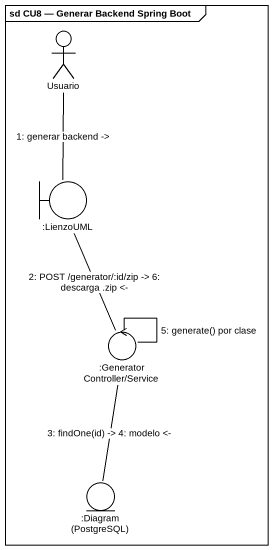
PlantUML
@startuml
mainframe sd CU8 — Generar Backend Spring Boot
actor Usuario
boundary ":LienzoUML" as LienzoUML
control ":GeneratorController/Service" as GeneratorController_Service
entity ":Diagram (PostgreSQL)" as Diagram_PostgreSQL
Usuario -- LienzoUML : 1: generar backend ->
LienzoUML -- GeneratorController_Service : 2: POST /generator/:id/zip -> 6: descarga .zip <-
GeneratorController_Service -- GeneratorController_Service : 5: generate() por clase
GeneratorController_Service -- Diagram_PostgreSQL : 3: findOne(id) -> 4: modelo <-
@enduml
